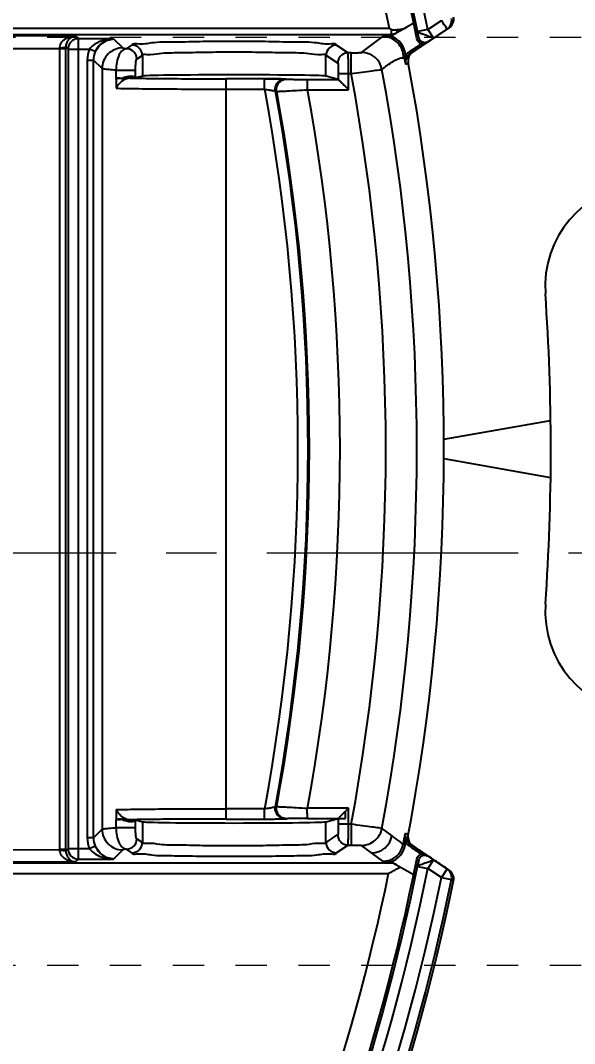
# Model space of a CAD drawing. Header units: millimetres. Extents: x 3267 to 5677, y -4731 to 2600.
# Drawn here: x 4692.88 to 4719.76, y -814.8 to -765.2 of the extents above; entities that cross this region are included whole.
import ezdxf

# ---------------------------------------------------------------- set-up
doc = ezdxf.new("R2010")
doc.units = ezdxf.units.MM
doc.header["$LTSCALE"] = 16.335
doc.header["$PDMODE"] = 3
doc.header["$PDSIZE"] = 0.3125
doc.linetypes.add('CENTER', pattern=[0.6, 0.375, -0.075, 0.075, -0.075])
doc.linetypes.add('HIDDEN', pattern=[0.2, 0.1, -0.1])
doc.layers.get('0').update_dxf_attribs({"linetype": 'CONTINUOUS'})
doc.layers.get('Defpoints').update_dxf_attribs({"linetype": 'CONTINUOUS'})
doc.layers.add('11', color=7, linetype='CONTINUOUS')
doc.layers.add('center', color=1, linetype='CENTER', lineweight=9)
doc.layers.add('cool', color=153, linetype='HIDDEN', lineweight=9)
doc.styles.get("Standard").update_dxf_attribs({"font": 'txt', "width": 0.8})
doc.dimstyles.get("Standard").update_dxf_attribs({"dimtxt": 0.15625, "dimasz": 0.1875, "dimexe": 0.125, "dimexo": 0.0625, "dimtad": 0, "dimtih": 1, "dimtoh": 1, "dimdsep": 46, "dimtxsty": 'Standard', "dimcen": 0.09, "dimadec": 0, "dimazin": 0, "dimtp": 0.01, "dimtm": 0.01, "dimtfac": 1, "dimtofl": 0, "dimtmove": 0, "dimatfit": 3, "dimfxl": 0, "dimtolj": 1, "dimarcsym": 0})

# ---------------------------------------------------------------- blocks, each defined once
blk = doc.blocks.new('*D142')
at = {"color": 4, "lineweight": -2}
blk.add_line((4755.002, -791.002), (4780.713, -791.002), dxfattribs=at)
at = {"layer": 'Defpoints', "color": 0}
for p in [(4611.243, -791.002), (4755.002, -791.002), (4780.713, -791.002)]:
    blk.add_point(p, dxfattribs=at)
at = {"color": 6, "insert": (4785.713, -791.002), "char_height": 5, "attachment_point": 5}
blk.add_mtext('\\A1;0.00', dxfattribs=at)
blk = doc.blocks.new('*D143')
at = {"color": 4, "lineweight": -2}
blk.add_line((4762.433, -762.001), (4780.713, -762.001), dxfattribs=at)
at = {"layer": 'Defpoints', "color": 0}
for p in [(4762.433, -762.001), (4780.713, -762.001), (4611.243, -791.002)]:
    blk.add_point(p, dxfattribs=at)
at = {"color": 6, "insert": (4788.046, -762.001), "char_height": 5, "attachment_point": 5}
blk.add_mtext('\\A1;29.00', dxfattribs=at)
blk = doc.blocks.new('*D168')
at = {"color": 4, "lineweight": -2}
blk.add_line((4719.639, -743.002), (4780.713, -743.002), dxfattribs=at)
at = {"layer": 'Defpoints', "color": 0}
for p in [(4719.639, -743.002), (4780.713, -743.002), (4611.243, -791.002)]:
    blk.add_point(p, dxfattribs=at)
at = {"color": 6, "insert": (4788.046, -743.002), "char_height": 5, "attachment_point": 5}
blk.add_mtext('\\A1;48.00', dxfattribs=at)
blk = doc.blocks.new('*D169')
at = {"color": 4, "lineweight": -2}
blk.add_line((4697.639, -709.002), (4780.713, -709.002), dxfattribs=at)
at = {"layer": 'Defpoints', "color": 0}
for p in [(4697.639, -709.002), (4780.713, -709.002), (4611.243, -791.002)]:
    blk.add_point(p, dxfattribs=at)
at = {"color": 6, "insert": (4788.046, -709.002), "char_height": 5, "attachment_point": 5}
blk.add_mtext('\\A1;82.00', dxfattribs=at)
blk = doc.blocks.new('*D170')
at = {"color": 4, "lineweight": -2}
blk.add_line((4721.21, -694.001), (4780.713, -694.001), dxfattribs=at)
at = {"layer": 'Defpoints', "color": 0}
for p in [(4721.21, -694.001), (4780.713, -694.001), (4611.243, -791.002)]:
    blk.add_point(p, dxfattribs=at)
at = {"color": 6, "insert": (4788.046, -694.001), "char_height": 5, "attachment_point": 5}
blk.add_mtext('\\A1;97.00', dxfattribs=at)
blk = doc.blocks.new('*D171')
at = {"color": 4, "lineweight": -2}
blk.add_line((4658.639, -680.002), (4780.713, -680.002), dxfattribs=at)
at = {"layer": 'Defpoints', "color": 0}
for p in [(4658.639, -680.002), (4780.713, -680.002), (4611.243, -791.002)]:
    blk.add_point(p, dxfattribs=at)
at = {"color": 6, "insert": (4788.046, -680.002), "char_height": 5, "attachment_point": 5}
blk.add_mtext('\\A1;111.00', dxfattribs=at)
blk = doc.blocks.new('*D172')
at = {"color": 4, "lineweight": -2}
blk.add_line((4615.643, -674.002), (4780.713, -674.002), dxfattribs=at)
at = {"layer": 'Defpoints', "color": 0}
for p in [(4615.643, -674.002), (4780.713, -674.002), (4611.243, -791.002)]:
    blk.add_point(p, dxfattribs=at)
at = {"color": 6, "insert": (4788.713, -674.002), "char_height": 5, "attachment_point": 5}
blk.add_mtext('\\A1;117.00', dxfattribs=at)
blk = doc.blocks.new('*D173')
at = {"color": 4, "lineweight": -2}
for p, q in [((4760.713, -673.002), (4770.713, -667.041)), ((4770.713, -667.041), (4780.713, -667.041)), ((4742.618, -673.002), (4760.713, -673.002))]:
    blk.add_line(p, q, dxfattribs=at)
at = {"layer": 'Defpoints', "color": 0}
for p in [(4780.713, -667.041), (4742.618, -673.002), (4611.243, -791.002)]:
    blk.add_point(p, dxfattribs=at)
at = {"color": 6, "insert": (4788.713, -667.041), "char_height": 5, "attachment_point": 5}
blk.add_mtext('\\A1;118.00', dxfattribs=at)
blk = doc.blocks.new('*D174')
at = {"color": 4, "lineweight": -2}
blk.add_line((4745.254, -815.002), (4780.713, -815.002), dxfattribs=at)
at = {"layer": 'Defpoints', "color": 0}
for p in [(4611.243, -791.002), (4745.254, -815.002), (4780.713, -815.002)]:
    blk.add_point(p, dxfattribs=at)
at = {"color": 6, "insert": (4788.046, -815.002), "char_height": 5, "attachment_point": 5}
blk.add_mtext('\\A1;24.00', dxfattribs=at)
blk = doc.blocks.new('*D175')
at = {"color": 4, "lineweight": -2}
for p, q in [((4760.713, -859.001), (4770.713, -847.002)), ((4770.713, -847.002), (4780.713, -847.002)), ((4702.639, -859.001), (4760.713, -859.001))]:
    blk.add_line(p, q, dxfattribs=at)
at = {"layer": 'Defpoints', "color": 0}
for p in [(4611.243, -791.002), (4780.713, -847.002), (4702.639, -859.001)]:
    blk.add_point(p, dxfattribs=at)
at = {"color": 6, "insert": (4788.046, -847.002), "char_height": 5, "attachment_point": 5}
blk.add_mtext('\\A1;68.00', dxfattribs=at)
blk = doc.blocks.new('*D176')
at = {"color": 4, "lineweight": -2}
blk.add_line((4737.751, -873.002), (4780.713, -873.002), dxfattribs=at)
at = {"layer": 'Defpoints', "color": 0}
for p in [(4611.243, -791.002), (4737.751, -873.002), (4780.713, -873.002)]:
    blk.add_point(p, dxfattribs=at)
at = {"color": 6, "insert": (4788.046, -873.002), "char_height": 5, "attachment_point": 5}
blk.add_mtext('\\A1;82.00', dxfattribs=at)
blk = doc.blocks.new('*D177')
at = {"color": 4, "lineweight": -2}
blk.add_line((4647.643, -899.002), (4780.713, -899.002), dxfattribs=at)
at = {"layer": 'Defpoints', "color": 0}
for p in [(4611.243, -791.002), (4647.643, -899.002), (4780.713, -899.002)]:
    blk.add_point(p, dxfattribs=at)
at = {"color": 6, "insert": (4789.046, -899.002), "char_height": 5, "attachment_point": 5}
blk.add_mtext('\\A1;108.00', dxfattribs=at)
blk = doc.blocks.new('*D178')
at = {"color": 4, "lineweight": -2}
blk.add_line((4748.543, -909.002), (4780.713, -909.002), dxfattribs=at)
at = {"layer": 'Defpoints', "color": 0}
for p in [(4611.243, -791.002), (4748.543, -909.002), (4780.713, -909.002)]:
    blk.add_point(p, dxfattribs=at)
at = {"color": 6, "insert": (4788.713, -909.002), "char_height": 5, "attachment_point": 5}
blk.add_mtext('\\A1;118.00', dxfattribs=at)
blk = doc.blocks.new('*D179')
at = {"color": 4, "lineweight": -2}
for p, q in [((4693.239, -634.173), (4693.239, -624.173)), ((4694.239, -644.173), (4693.239, -634.173)), ((4694.239, -704.601), (4694.239, -644.173))]:
    blk.add_line(p, q, dxfattribs=at)
at = {"layer": 'Defpoints', "color": 0}
for p in [(4693.239, -624.173), (4694.239, -704.601), (4611.243, -791.002)]:
    blk.add_point(p, dxfattribs=at)
at = {"color": 6, "insert": (4693.239, -616.84), "char_height": 5, "attachment_point": 5, "rotation": 90}
blk.add_mtext('\\A1;83.00', dxfattribs=at)
blk = doc.blocks.new('*D180')
at = {"color": 4, "lineweight": -2}
for p, q in [((4715.239, -634.173), (4715.239, -624.173)), ((4719.239, -644.173), (4715.239, -634.173)), ((4719.239, -738.601), (4719.239, -644.173))]:
    blk.add_line(p, q, dxfattribs=at)
at = {"layer": 'Defpoints', "color": 0}
for p in [(4715.239, -624.173), (4719.239, -738.601), (4611.243, -791.002)]:
    blk.add_point(p, dxfattribs=at)
at = {"color": 6, "insert": (4715.239, -615.84), "char_height": 5, "attachment_point": 5, "rotation": 90}
blk.add_mtext('\\A1;108.00', dxfattribs=at)
blk = doc.blocks.new('*D181')
at = {"color": 4, "lineweight": -2}
blk.add_line((4739.743, -664.202), (4739.743, -624.173), dxfattribs=at)
at = {"layer": 'Defpoints', "color": 0}
for p in [(4739.743, -624.173), (4739.743, -664.202), (4611.243, -791.002)]:
    blk.add_point(p, dxfattribs=at)
at = {"color": 6, "insert": (4739.743, -615.173), "char_height": 5, "attachment_point": 5, "rotation": 90}
blk.add_mtext('\\A1;128.50', dxfattribs=at)
blk = doc.blocks.new('*D183')
at = {"color": 4, "lineweight": -2}
for p, q in [((4698.239, -863.401), (4698.239, -935.466)), ((4698.239, -935.466), (4706.239, -945.466)), ((4706.239, -945.466), (4706.239, -955.466))]:
    blk.add_line(p, q, dxfattribs=at)
at = {"layer": 'Defpoints', "color": 0}
for p in [(4611.243, -791.002), (4698.239, -863.401), (4706.239, -955.466)]:
    blk.add_point(p, dxfattribs=at)
at = {"color": 6, "insert": (4706.239, -962.799), "char_height": 5, "attachment_point": 5, "rotation": 90}
blk.add_mtext('\\A1;87.00', dxfattribs=at)
blk = doc.blocks.new('*D184')
at = {"color": 4, "lineweight": -2}
blk.add_line((4739.743, -917.802), (4739.743, -955.466), dxfattribs=at)
at = {"layer": 'Defpoints', "color": 0}
for p in [(4611.243, -791.002), (4739.743, -917.802), (4739.743, -955.466)]:
    blk.add_point(p, dxfattribs=at)
at = {"color": 6, "insert": (4739.743, -964.466), "char_height": 5, "attachment_point": 5, "rotation": 90}
blk.add_mtext('\\A1;128.50', dxfattribs=at)
blk = doc.blocks.new('*D186')
at = {"color": 4, "lineweight": -2}
for p, q in [((4760.382, -785.971), (4770.382, -781.558)), ((4770.382, -781.558), (4780.382, -781.558)), ((4729.143, -785.971), (4760.382, -785.971))]:
    blk.add_line(p, q, dxfattribs=at)
at = {"layer": 'Defpoints', "color": 0}
for p in [(4780.382, -781.558), (4729.143, -785.971), (4611.243, -791.001)]:
    blk.add_point(p, dxfattribs=at)
at = {"color": 6, "insert": (4786.048, -781.558), "char_height": 5, "attachment_point": 5}
blk.add_mtext('\\A1;5.03', dxfattribs=at)
blk = doc.blocks.new('*D187')
at = {"color": 4, "lineweight": -2}
blk.add_line((4724.743, -781.571), (4724.743, -624.743), dxfattribs=at)
at = {"layer": 'Defpoints', "color": 0}
for p in [(4724.743, -624.743), (4724.743, -781.571), (4611.243, -791.001)]:
    blk.add_point(p, dxfattribs=at)
at = {"color": 6, "insert": (4724.743, -616.409), "char_height": 5, "attachment_point": 5, "rotation": 90}
blk.add_mtext('\\A1;113.50', dxfattribs=at)

msp = doc.modelspace()

# ---------------------------------------------------------------- linework, layer by layer
at = {"color": 6, "linetype": 'Continuous'}
for p, q in [((4712.051, -765.283), (4710.952, -765.91)), ((4712.647, -765.635), (4713.301, -765.199)), ((4710.784, -765.589), (4690.685, -765.589)), ((4710.784, -765.589), (4710.869, -765.626)), ((4710.869, -765.627), (4710.869, -765.881)), ((4710.869, -765.881), (4711.117, -765.816)), ((4712.647, -765.635), (4712.155, -765.734)), ((4712.647, -765.635), (4712.926, -766.053)), ((4713.68, -765.55), (4712.666, -766.227)), ((4695.558, -765.949), (4690.531, -765.949)), ((4690.616, -765.881), (4710.869, -765.881)), ((4695.558, -765.949), (4695.695, -766.085)), ((4697.404, -766.085), (4695.695, -766.085)), ((4695.695, -805.856), (4695.695, -766.085)), ((4697.404, -766.085), (4697.846, -766.527)), ((4709.434, -766.75), (4710.466, -765.98)), ((4710.7, -765.977), (4710.869, -765.881)), ((4711.776, -766.826), (4712.659, -766.231)), ((4712.104, -766.054), (4712.202, -766.035)), ((4712.656, -766.234), (4712.376, -766.42)), ((4712.926, -766.053), (4712.656, -766.234)), ((4690.531, -766.551), (4695.086, -766.551)), ((4694.785, -766.551), (4694.785, -805.39)), ((4695.193, -766.588), (4695.086, -766.481)), ((4695.086, -805.39), (4695.086, -766.551)), ((4695.193, -766.588), (4696.237, -766.588)), ((4695.193, -766.588), (4695.193, -805.354)), ((4698.027, -766.568), (4698.294, -766.39)), ((4708.213, -766.39), (4708.778, -766.767)), ((4708.926, -766.767), (4708.778, -766.767)), ((4708.926, -767.771), (4708.926, -766.767)), ((4711.718, -766.74), (4711.776, -766.826)), ((4711.898, -766.738), (4711.768, -766.831)), ((4711.776, -766.825), (4711.91, -766.73)), ((4712.321, -766.337), (4712.376, -766.42)), ((4696.125, -767.117), (4696.427, -767.117)), ((4696.125, -767.117), (4696.125, -804.825)), ((4696.427, -804.825), (4696.427, -767.117)), ((4696.841, -767.532), (4696.427, -767.117)), ((4698.797, -766.893), (4698.529, -767.071)), ((4698.803, -766.895), (4698.803, -767.898)), ((4707.703, -767.898), (4707.703, -766.894)), ((4708.276, -767.27), (4707.71, -766.893)), ((4711.423, -767.007), (4711.435, -767.007)), ((4711.497, -767.01), (4711.517, -767.109)), ((4711.695, -767.241), (4711.564, -767.333)), ((4711.567, -766.892), (4711.649, -766.95)), ((4696.841, -767.532), (4696.841, -804.41)), ((4697.518, -767.607), (4698.467, -767.607)), ((4697.518, -767.607), (4697.518, -767.986)), ((4698.467, -767.986), (4698.467, -767.607)), ((4708.301, -767.771), (4708.926, -767.771)), ((4708.301, -767.771), (4708.301, -768.056)), ((4708.804, -768.555), (4708.804, -767.771)), ((4697.521, -768.042), (4697.522, -768.486)), ((4698.797, -767.898), (4698.467, -767.986)), ((4702.868, -803.915), (4702.868, -768.027)), ((4705.735, -768.039), (4705.799, -768.044)), ((4706.81, -768.056), (4708.3, -768.056)), ((4706.81, -768.555), (4706.81, -768.056)), ((4708.301, -768.056), (4707.71, -767.898)), ((4702.868, -768.527), (4704.719, -768.527)), ((4705.248, -768.611), (4705.312, -768.616)), ((4706.81, -768.555), (4708.804, -768.555)), ((4697.521, -803.457), (4697.521, -803.905)), ((4704.728, -803.415), (4702.868, -803.415)), ((4704.728, -803.915), (4704.728, -803.415)), ((4705.251, -803.315), (4705.314, -803.31)), ((4708.804, -803.387), (4706.798, -803.387)), ((4708.804, -803.387), (4708.658, -803.533)), ((4708.804, -804.17), (4708.804, -803.387)), ((4697.518, -803.957), (4697.518, -804.335)), ((4698.466, -803.957), (4698.797, -804.045)), ((4698.467, -804.335), (4698.467, -803.957)), ((4702.868, -803.915), (4705.148, -803.914)), ((4705.735, -803.904), (4705.798, -803.899)), ((4706.802, -803.887), (4708.299, -803.887)), ((4707.71, -804.045), (4708.301, -803.887)), ((4708.301, -803.887), (4708.301, -804.17)), ((4708.658, -803.881), (4708.658, -803.533)), ((4696.427, -804.825), (4696.841, -804.41)), ((4698.467, -804.335), (4697.518, -804.335)), ((4698.803, -804.045), (4698.803, -805.048)), ((4707.703, -805.047), (4707.703, -804.045)), ((4708.926, -804.17), (4708.301, -804.17)), ((4708.926, -804.17), (4708.926, -805.175)), ((4710.421, -804.37), (4710.903, -804.733)), ((4696.427, -804.825), (4696.125, -804.825)), ((4698.529, -804.871), (4698.797, -805.049)), ((4707.71, -805.049), (4708.276, -804.672)), ((4711.572, -805.057), (4711.653, -804.997)), ((4690.531, -805.39), (4694.784, -805.41)), ((4695.086, -805.39), (4694.785, -805.39)), ((4695.086, -805.46), (4695.193, -805.354)), ((4696.237, -805.354), (4695.193, -805.354)), ((4696.513, -805.232), (4696.237, -805.354)), ((4697.846, -805.414), (4697.404, -805.856)), ((4698.294, -805.551), (4698.027, -805.373)), ((4708.778, -805.175), (4708.213, -805.551)), ((4708.778, -805.175), (4708.926, -805.175)), ((4710.466, -805.962), (4709.434, -805.191)), ((4711.551, -805.166), (4711.452, -805.147)), ((4711.551, -805.166), (4711.572, -805.057)), ((4711.719, -805.199), (4711.776, -805.116)), ((4711.768, -805.111), (4711.898, -805.203)), ((4711.91, -805.212), (4711.776, -805.116)), ((4690.531, -805.993), (4695.558, -805.993)), ((4695.695, -805.856), (4695.558, -805.993)), ((4695.695, -805.856), (4697.404, -805.856)), ((4710.857, -806.054), (4710.7, -805.964)), ((4712.101, -805.887), (4712.202, -805.907)), ((4712.319, -805.607), (4712.377, -805.521)), ((4712.374, -805.52), (4712.656, -805.708)), ((4712.926, -805.888), (4712.647, -806.306)), ((4712.656, -805.708), (4712.926, -805.888)), ((4712.926, -805.888), (4713.581, -806.325)), ((4710.857, -806.054), (4690.611, -806.054)), ((4710.952, -806.032), (4712.051, -806.658)), ((4712.155, -806.208), (4712.647, -806.306)), ((4713.302, -806.743), (4712.647, -806.306)), ((4713.581, -806.325), (4713.302, -806.743)), ((4690.611, -806.554), (4710.743, -806.554)), ((4713.302, -806.743), (4713.794, -806.843)), ((4713.794, -806.844), (4713.894, -806.91))]:
    msp.add_line(p, q, dxfattribs=at)
at = {"color": 3}
for p, q in [((4713.425, -785.502), (4718.603, -784.589)), ((4713.425, -786.439), (4718.604, -787.353))]:
    msp.add_line(p, q, dxfattribs=at)
at = {"color": 6, "linetype": 'Continuous'}
for points in [[(4696.526, -766.682), (4696.755, -766.365), (4697.055, -766.166), (4697.413, -766.086)], [(4712.655, -766.233), (4712.47, -766.276), (4712.296, -766.199), (4712.203, -766.035)], [(4712.526, -766.277), (4712.563, -766.271), (4712.599, -766.261), (4712.633, -766.246), (4712.666, -766.227)], [(4711.555, -767.262), (4711.563, -767.149), (4711.596, -767.044), (4711.647, -766.953)], [(4697.985, -767.952), (4697.938, -767.966), (4697.896, -767.979), (4697.858, -767.988)], [(4698.43, -767.959), (4698.385, -767.934), (4698.328, -767.915), (4698.262, -767.906), (4698.192, -767.908), (4698.121, -767.917), (4698.052, -767.932), (4697.985, -767.952)], [(4698.467, -767.986), (4698.465, -767.987), (4698.459, -767.987)], [(4705.76, -768.04), (4705.518, -768.032), (4705.146, -768.029), (4702.868, -768.027)], [(4697.943, -803.942), (4697.876, -803.954), (4697.857, -803.955), (4697.889, -803.962), (4698.024, -804.003)], [(4698.024, -804.003), (4698.087, -804.019), (4698.139, -804.029), (4698.188, -804.035), (4698.234, -804.037), (4698.277, -804.036), (4698.316, -804.03), (4698.351, -804.022), (4698.381, -804.011), (4698.407, -803.999), (4698.427, -803.986), (4698.443, -803.975), (4698.454, -803.965), (4698.462, -803.959)], [(4698.467, -803.957), (4698.466, -803.957), (4698.464, -803.958), (4698.462, -803.959)], [(4705.148, -803.914), (4705.514, -803.91), (4705.754, -803.904)], [(4711.653, -804.997), (4711.612, -804.932), (4711.58, -804.859)], [(4697.413, -805.856), (4697.055, -805.776), (4696.755, -805.576), (4696.526, -805.259)], [(4713.68, -806.392), (4712.063, -805.31), (4711.776, -805.116)], [(4712.396, -805.682), (4712.53, -805.666), (4712.656, -805.709)], [(4712.666, -805.715), (4712.633, -805.696), (4712.599, -805.681), (4712.563, -805.671), (4712.526, -805.665)]]:
    msp.add_lwpolyline(points, dxfattribs=at)
for centre, radius, start, end in [((4611.269, -785.971), 102.28, 28.91984, 173.84027), ((4611.269, -785.971), 102.395, 28.92651, 170.47427), ((4611.269, -785.971), 101.778, 28.91317, 173.80147), ((4611.269, -785.971), 100.622, 28.40074, 331.59927), ((4611.269, -785.971), 100.12, 28.40075, 331.59926), ((4611.269, -785.971), 100.057, 28.37938, 331.62062), ((4611.269, -785.971), 98.859, 28.37934, 331.62065), ((4611.269, -785.971), 102.884, 11.1715, 28.07079), ((4611.269, -785.971), 103.398, 11.34245, 28.07043), ((4611.269, -785.971), 102.78, 11.16158, 27.22615), ((4611.269, -785.971), 101.582, 11.57456, 26.98672), ((4574.473, -858.312), 167.163, 33.67781, 33.85004), ((4713.302, -765.199), 0.502, 303.6965, 11.582), ((4713.401, -765.132), 0.503, 303.6433, 11.5206), ((4710.871, -765.381), 0.5, 269.8602, 299.5417), ((4695.696, -766.588), 0.503, 90.0825, 179.9175), ((4711.654, -872.337), 106.365, 90.51353, 90.63988), ((4710.467, -766.983), 1.004, 358.5427, 90.0601), ((4710.695, -765.451), 0.526, 270.5335, 288.0816), ((4710.702, -765.471), 0.505, 288.0837, 299.6858), ((4710.466, -766.983), 1.104, 4.7537, 69.1908), ((4671.571, -766.549), 23.516, 359.9947, 0.1654), ((4697.433, -767.117), 1.308, 156.1143, 179.9945), ((4698.025, -767.072), 0.504, 0.1018, 89.8488), ((4698.294, -766.893), 0.502, 0.0055, 90.0412), ((4708.213, -766.893), 0.502, 89.9747, 180.0084), ((4709.432, -767.756), 1.006, 10.583, 89.8887), ((4712.188, -767.149), 0.502, 123.6524, 190.5371), ((4760.11, -837.846), 86.011, 123.75442, 124.23756), ((4712.06, -767.244), 0.505, 124.3727, 180.3866), ((4611.269, -785.971), 102.158, 349.24974, 10.56469), ((4611.269, -785.971), 99.339, 349.44349, 10.55651), ((4611.269, -785.971), 100.845, 349.48745, 10.51254), ((4611.269, -785.971), 95.076, 349.42738, 10.57197), ((4611.269, -785.971), 95.569, 349.54409, 10.45513), ((4611.269, -785.971), 95.63, 349.55381, 10.4454), ((4611.269, -785.971), 97.117, 349.66894, 10.33032), ((4611.269, -785.971), 102.28, 186.15973, 331.08016), ((4611.269, -785.971), 101.778, 186.19838, 331.08683), ((4611.269, -785.971), 102.395, 189.52573, 331.07349), ((4697.432, -804.825), 1.306, 179.9972, 203.8973), ((4698.025, -804.87), 0.504, 270.1511, 359.8982), ((4709.916, -804.547), 1.004, 269.9664, 349.3235), ((4611.269, -785.971), 102.003, 349.16402, 349.47562), ((4737.446, -749.671), 60.727, 244.76364, 244.91584), ((4712.063, -804.697), 0.508, 216.26, 235.6417), ((4712.19, -804.792), 0.504, 180.0486, 236.3849), ((4671.564, -805.392), 23.523, 359.8347, 0.0053), ((4695.696, -805.353), 0.503, 180.0825, 269.9175), ((4698.294, -805.049), 0.502, 269.9747, 0.0084), ((4708.213, -805.049), 0.502, 180.0055, 270.0412), ((4710.466, -804.958), 1.004, 269.9548, 349.1644), ((4710.467, -804.958), 1.104, 290.8014, 349.1636), ((4760.11, -734.095), 86.012, 235.76244, 236.24558), ((4760.634, -733.3), 86.86, 235.77178, 236.24963), ((4611.269, -785.971), 102.884, 331.92918, 348.82865), ((4611.269, -785.971), 102.78, 333.01328, 348.83822), ((4711.405, -724.269), 81.699, 269.34125, 269.50574), ((4710.695, -806.492), 0.527, 71.9346, 89.4502), ((4710.702, -806.47), 0.505, 60.3151, 71.9143), ((4611.269, -785.971), 103.398, 331.92957, 348.65755), ((4710.838, -806.628), 0.574, 60.4924, 88.1032), ((4713.302, -806.743), 0.502, 348.4261, 56.2953), ((4713.401, -806.81), 0.503, 348.4843, 56.3426), ((4611.269, -785.971), 101.582, 333.01328, 348.30961), ((4611.269, -785.971), 104.126, 332.14316, 348.49268), ((4611.269, -785.971), 104.628, 332.14316, 348.49268), ((4611.269, -785.971), 104.74, 332.10638, 348.46766)]:
    msp.add_arc(centre, radius, start, end, dxfattribs=at)
for centre, start_param, end_param in [((4703.253, -767.898), 6.284159, 9.423805), ((4703.253, -804.045), 3.142566, 6.282212)]:
    msp.add_ellipse(centre, major_axis=(4.45, 0), ratio=0.013964, start_param=start_param, end_param=end_param, dxfattribs=at)
for points, knots in [([(4710.87, -765.627), (4710.894, -765.637), (4710.946, -765.653), (4711.026, -765.66), (4711.079, -765.652), (4711.105, -765.646)], [0, 0, 0, 0, 0.336716, 0.671601, 1, 1, 1, 1]), ([(4711.105, -765.646), (4711.168, -765.643), (4711.286, -765.635), (4711.449, -765.607), (4711.547, -765.571), (4711.588, -765.547)], [0, 0, 0, 0, 0.379797, 0.714199, 1, 1, 1, 1]), ([(4711.105, -765.646), (4711.117, -765.667), (4711.137, -765.704), (4711.154, -765.754), (4711.15, -765.797), (4711.128, -765.809), (4711.117, -765.816)], [0, 0, 0, 0, 0.381866, 0.646285, 0.807528, 1, 1, 1, 1]), ([(4711.911, -766.729), (4711.985, -766.68), (4712.142, -766.575), (4712.393, -766.407), (4712.674, -766.22), (4712.983, -766.014), (4713.322, -765.789), (4713.557, -765.632), (4713.68, -765.55)], [0, 0, 0, 0, 0.125323, 0.267415, 0.425934, 0.600873, 0.792234, 1, 1, 1, 1]), ([(4712.203, -766.037), (4712.205, -766.027), (4712.199, -765.991), (4712.19, -765.927), (4712.174, -765.836), (4712.162, -765.77), (4712.155, -765.734)], [0, 0, 0, 0, 0.106665, 0.339897, 0.642809, 1, 1, 1, 1]), ([(4712.155, -765.734), (4712.164, -765.756), (4712.216, -765.785), (4712.308, -765.82), (4712.421, -765.857), (4712.505, -765.883), (4712.541, -765.9)], [0, 0, 0, 0, 0.166346, 0.380789, 0.715808, 1, 1, 1, 1]), ([(4694.784, -766.536), (4694.785, -766.496), (4694.799, -766.413), (4694.848, -766.293), (4694.932, -766.182), (4695.049, -766.088), (4695.194, -766.015), (4695.367, -765.964), (4695.492, -765.95), (4695.558, -765.949)], [0, 0, 0, 0, 0.113054, 0.232714, 0.360954, 0.498941, 0.649286, 0.814821, 1, 1, 1, 1]), ([(4695.558, -765.949), (4695.503, -765.952), (4695.408, -765.976), (4695.285, -766.051), (4695.181, -766.157), (4695.104, -766.306), (4695.086, -766.424), (4695.086, -766.481)], [0, 0, 0, 0, 0.213365, 0.367043, 0.54809, 0.781061, 1, 1, 1, 1]), ([(4697.404, -766.085), (4697.265, -766.088), (4697.036, -766.115), (4696.711, -766.219), (4696.446, -766.362), (4696.295, -766.511), (4696.237, -766.588)], [0, 0, 0, 0, 0.317952, 0.521991, 0.780348, 1, 1, 1, 1]), ([(4697.404, -766.085), (4697.348, -766.088), (4697.213, -766.105), (4696.999, -766.18), (4696.778, -766.327), (4696.613, -766.514), (4696.538, -766.653), (4696.513, -766.71)], [0, 0, 0, 0, 0.14724, 0.354685, 0.588683, 0.835996, 1, 1, 1, 1]), ([(4703.253, -766.218), (4702.75, -766.218), (4701.775, -766.218), (4700.471, -766.261), (4699.318, -766.241), (4698.791, -766.383), (4698.305, -766.31), (4698.3, -766.391)], [0, 0, 0, 0, 0.304146, 0.584575, 0.80857, 0.951056, 1, 1, 1, 1]), ([(4708.206, -766.391), (4708.202, -766.31), (4707.716, -766.383), (4707.189, -766.241), (4706.036, -766.261), (4704.731, -766.218), (4703.756, -766.218), (4703.253, -766.218)], [0, 0, 0, 0, 0.048937, 0.191428, 0.41545, 0.695895, 1, 1, 1, 1]), ([(4712.316, -766.337), (4712.28, -766.319), (4712.212, -766.273), (4712.141, -766.18), (4712.114, -766.108), (4712.108, -766.074)], [0, 0, 0, 0, 0.344443, 0.702103, 1, 1, 1, 1]), ([(4712.655, -766.233), (4712.601, -766.266), (4712.469, -766.297), (4712.283, -766.216), (4712.215, -766.098), (4712.203, -766.035)], [0, 0, 0, 0, 0.33458, 0.66241, 1, 1, 1, 1]), ([(4712.656, -766.233), (4712.631, -766.249), (4712.582, -766.272), (4712.508, -766.295), (4712.441, -766.311), (4712.379, -766.325), (4712.34, -766.333), (4712.321, -766.337)], [0, 0, 0, 0, 0.245253, 0.460683, 0.65505, 0.835087, 1, 1, 1, 1]), ([(4712.541, -765.9), (4712.585, -765.921), (4712.67, -765.949), (4712.786, -766.002), (4712.866, -766.017), (4712.914, -766.062), (4712.926, -766.053)], [0, 0, 0, 0, 0.348784, 0.65982, 0.889812, 1, 1, 1, 1]), ([(4694.784, -766.536), (4694.829, -766.526), (4694.919, -766.517), (4695.006, -766.493), (4695.081, -766.498), (4695.087, -766.481)], [0, 0, 0, 0, 0.456738, 0.829841, 1, 1, 1, 1]), ([(4696.513, -766.71), (4696.5, -766.703), (4696.454, -766.684), (4696.363, -766.643), (4696.284, -766.608), (4696.237, -766.588)], [0, 0, 0, 0, 0.143394, 0.492555, 1, 1, 1, 1]), ([(4697.846, -766.527), (4697.719, -766.528), (4697.458, -766.585), (4697.114, -766.8), (4696.898, -767.144), (4696.842, -767.405), (4696.841, -767.532)], [0, 0, 0, 0, 0.242428, 0.5, 0.757572, 1, 1, 1, 1]), ([(4698.027, -766.568), (4697.957, -766.576), (4697.809, -766.645), (4697.644, -766.885), (4697.542, -767.217), (4697.519, -767.477), (4697.518, -767.607)], [0, 0, 0, 0, 0.1683, 0.371391, 0.686697, 1, 1, 1, 1]), ([(4697.846, -766.527), (4697.851, -766.533), (4697.87, -766.54), (4697.907, -766.55), (4697.961, -766.56), (4698.003, -766.565), (4698.027, -766.568)], [0, 0, 0, 0, 0.11687, 0.321218, 0.615654, 1, 1, 1, 1]), ([(4698.803, -766.895), (4698.805, -766.823), (4699.234, -766.876), (4699.693, -766.755), (4700.713, -766.765), (4701.887, -766.725), (4703.236, -766.724), (4704.588, -766.725), (4705.769, -766.764), (4706.802, -766.753), (4707.267, -766.876), (4707.702, -766.821), (4707.703, -766.894)], [0, 0, 0, 0, 0.024139, 0.093409, 0.202324, 0.342347, 0.498061, 0.653811, 0.794745, 0.905319, 0.975684, 1, 1, 1, 1]), ([(4708.778, -766.767), (4708.715, -766.767), (4708.585, -766.796), (4708.413, -766.904), (4708.305, -767.076), (4708.276, -767.206), (4708.276, -767.27)], [0, 0, 0, 0, 0.242328, 0.499875, 0.757502, 1, 1, 1, 1]), ([(4708.804, -767.771), (4708.802, -767.648), (4708.796, -767.416), (4708.798, -767.107), (4708.777, -766.901), (4708.791, -766.793), (4708.778, -766.767)], [0, 0, 0, 0, 0.369484, 0.69373, 0.915216, 1, 1, 1, 1]), ([(4708.926, -766.767), (4708.973, -766.767), (4709.059, -766.767), (4709.178, -766.764), (4709.277, -766.764), (4709.358, -766.754), (4709.414, -766.765), (4709.434, -766.75)], [0, 0, 0, 0, 0.275606, 0.507523, 0.704838, 0.857104, 1, 1, 1, 1]), ([(4711.718, -766.741), (4711.699, -766.755), (4711.662, -766.785), (4711.61, -766.835), (4711.581, -766.872), (4711.567, -766.892)], [0, 0, 0, 0, 0.333545, 0.666723, 1, 1, 1, 1]), ([(4712.376, -766.42), (4712.327, -766.454), (4712.234, -766.516), (4712.102, -766.605), (4711.984, -766.684), (4711.877, -766.756), (4711.809, -766.803), (4711.776, -766.825)], [0, 0, 0, 0, 0.246829, 0.464263, 0.65843, 0.834922, 1, 1, 1, 1]), ([(4698.467, -767.607), (4698.467, -767.558), (4698.468, -767.466), (4698.474, -767.343), (4698.482, -767.245), (4698.491, -767.172), (4698.503, -767.117), (4698.515, -767.081), (4698.529, -767.071)], [0, 0, 0, 0, 0.270613, 0.50333, 0.681389, 0.812341, 0.904874, 1, 1, 1, 1]), ([(4708.276, -767.27), (4708.292, -767.288), (4708.284, -767.385), (4708.304, -767.543), (4708.301, -767.69), (4708.301, -767.771)], [0, 0, 0, 0, 0.146517, 0.512647, 1, 1, 1, 1]), ([(4710.627, -767.411), (4710.715, -767.344), (4710.89, -767.225), (4711.149, -767.07), (4711.335, -767.018), (4711.423, -767.007)], [0, 0, 0, 0, 0.3664, 0.704341, 1, 1, 1, 1]), ([(4711.517, -767.109), (4711.52, -767.09), (4711.533, -767.017), (4711.55, -766.944), (4711.567, -766.892)], [0, 0, 0, 0, 0.262733, 1, 1, 1, 1]), ([(4711.517, -767.109), (4711.52, -767.129), (4711.528, -767.165), (4711.537, -767.213), (4711.544, -767.241), (4711.548, -767.253)], [0, 0, 0, 0, 0.406116, 0.752619, 1, 1, 1, 1]), ([(4711.555, -767.247), (4711.555, -767.264), (4711.556, -767.293), (4711.561, -767.321), (4711.564, -767.333)], [0, 0, 0, 0, 0.575752, 1, 1, 1, 1]), ([(4697.518, -767.607), (4697.401, -767.6), (4697.204, -767.591), (4696.986, -767.558), (4696.868, -767.553), (4696.841, -767.532)], [0, 0, 0, 0, 0.517779, 0.852954, 1, 1, 1, 1]), ([(4708.926, -767.771), (4709.105, -767.75), (4709.443, -767.706), (4709.895, -767.649), (4710.213, -767.599), (4710.375, -767.585), (4710.421, -767.572)], [0, 0, 0, 0, 0.357412, 0.679135, 0.905708, 1, 1, 1, 1]), ([(4710.627, -767.411), (4710.604, -767.429), (4710.559, -767.466), (4710.488, -767.517), (4710.443, -767.553), (4710.421, -767.572)], [0, 0, 0, 0, 0.33507, 0.664882, 1, 1, 1, 1]), ([(4697.992, -767.966), (4697.974, -767.971), (4697.935, -767.983), (4697.877, -768), (4697.815, -768.015), (4697.753, -768.014), (4697.697, -768.005), (4697.648, -767.994), (4697.605, -767.99), (4697.563, -767.986), (4697.535, -767.985), (4697.518, -767.986)], [0, 0, 0, 0, 0.11728, 0.247939, 0.380175, 0.510487, 0.632004, 0.735986, 0.823309, 0.896982, 1, 1, 1, 1]), ([(4698.214, -767.992), (4698.178, -767.992), (4698.099, -768.004), (4697.978, -768.047), (4697.85, -768.118), (4697.724, -768.216), (4697.609, -768.338), (4697.546, -768.434), (4697.522, -768.486)], [0, 0, 0, 0, 0.122827, 0.268241, 0.434089, 0.615298, 0.805931, 1, 1, 1, 1]), ([(4697.523, -768.041), (4697.529, -768.034), (4697.544, -768.022), (4697.571, -768.005), (4697.608, -768.005), (4697.643, -767.984), (4697.685, -767.992), (4697.728, -767.992), (4697.771, -768.005), (4697.816, -768.011), (4697.86, -768.003), (4697.902, -767.991), (4697.946, -767.979), (4697.976, -767.97), (4697.992, -767.966)], [0, 0, 0, 0, 0.054002, 0.119559, 0.192461, 0.271618, 0.35672, 0.443928, 0.536669, 0.630287, 0.719798, 0.807982, 0.900467, 1, 1, 1, 1]), ([(4697.992, -767.966), (4698.009, -767.961), (4698.045, -767.951), (4698.102, -767.936), (4698.165, -767.924), (4698.228, -767.917), (4698.289, -767.915), (4698.345, -767.921), (4698.393, -767.936), (4698.42, -767.952), (4698.431, -767.96)], [0, 0, 0, 0, 0.117437, 0.249159, 0.39208, 0.536195, 0.67227, 0.79631, 0.907013, 1, 1, 1, 1]), ([(4698.429, -767.96), (4698.422, -767.955), (4698.393, -767.965), (4698.372, -767.999), (4698.328, -768.018), (4698.285, -768.019), (4698.245, -768.001), (4698.206, -767.973), (4698.169, -767.939), (4698.121, -767.929), (4698.08, -767.943), (4698.037, -767.955), (4698.007, -767.962), (4697.992, -767.966)], [0, 0, 0, 0, 0.051095, 0.157519, 0.251374, 0.332876, 0.418176, 0.517976, 0.632902, 0.722789, 0.808963, 0.89882, 1, 1, 1, 1]), ([(4698.214, -767.992), (4698.254, -767.992), (4698.322, -767.991), (4698.404, -767.989), (4698.446, -767.989), (4698.459, -767.987)], [0, 0, 0, 0, 0.486146, 0.836958, 1, 1, 1, 1]), ([(4698.214, -767.992), (4698.509, -767.998), (4699.177, -768.009), (4700.273, -768.019), (4701.53, -768.026), (4702.413, -768.027), (4702.868, -768.027)], [0, 0, 0, 0, 0.189986, 0.430415, 0.706922, 1, 1, 1, 1]), ([(4704.712, -768.027), (4704.869, -768.027), (4705.146, -768.028), (4705.487, -768.033), (4705.672, -768.034), (4705.735, -768.039)], [0, 0, 0, 0, 0.460595, 0.813781, 1, 1, 1, 1]), ([(4704.719, -768.527), (4704.72, -768.445), (4704.72, -768.3), (4704.72, -768.133), (4704.719, -768.049), (4704.719, -768.027)], [0, 0, 0, 0, 0.496707, 0.868239, 1, 1, 1, 1]), ([(4705.251, -768.628), (4705.246, -768.6), (4705.239, -768.53), (4705.253, -768.42), (4705.288, -768.326), (4705.325, -768.261), (4705.357, -768.219), (4705.393, -768.179), (4705.449, -768.13), (4705.533, -768.078), (4705.637, -768.045), (4705.707, -768.039), (4705.735, -768.039)], [0, 0, 0, 0, 0.099433, 0.243582, 0.378815, 0.442277, 0.502613, 0.562853, 0.626007, 0.759959, 0.902089, 1, 1, 1, 1]), ([(4705.314, -768.633), (4705.309, -768.605), (4705.303, -768.534), (4705.316, -768.425), (4705.351, -768.331), (4705.389, -768.266), (4705.421, -768.223), (4705.456, -768.184), (4705.512, -768.135), (4705.597, -768.083), (4705.701, -768.05), (4705.77, -768.044), (4705.798, -768.044)], [0, 0, 0, 0, 0.09942, 0.243573, 0.378811, 0.442275, 0.502615, 0.562858, 0.626015, 0.759972, 0.902106, 1, 1, 1, 1]), ([(4705.799, -768.044), (4705.829, -768.046), (4705.914, -768.048), (4706.072, -768.052), (4706.284, -768.054), (4706.526, -768.055), (4706.705, -768.056), (4706.8, -768.056), (4706.81, -768.056)], [0, 0, 0, 0, 0.090371, 0.251226, 0.469347, 0.719381, 0.970894, 1, 1, 1, 1]), ([(4708.301, -768.056), (4708.32, -768.067), (4708.367, -768.128), (4708.477, -768.225), (4708.626, -768.38), (4708.741, -768.493), (4708.804, -768.555)], [0, 0, 0, 0, 0.092761, 0.31496, 0.626912, 1, 1, 1, 1]), ([(4697.521, -768.486), (4697.836, -768.494), (4698.574, -768.505), (4699.814, -768.517), (4701.281, -768.525), (4702.325, -768.527), (4702.868, -768.527)], [0, 0, 0, 0, 0.176635, 0.414223, 0.695572, 1, 1, 1, 1]), ([(4704.731, -768.529), (4704.803, -768.543), (4704.941, -768.562), (4705.113, -768.6), (4705.217, -768.612), (4705.251, -768.628)], [0, 0, 0, 0, 0.416985, 0.788652, 1, 1, 1, 1]), ([(4705.314, -768.633), (4705.378, -768.639), (4705.552, -768.628), (4705.874, -768.615), (4706.309, -768.585), (4706.634, -768.565), (4706.811, -768.555)], [0, 0, 0, 0, 0.127539, 0.348363, 0.645313, 1, 1, 1, 1]), ([(4697.521, -803.457), (4697.836, -803.449), (4698.576, -803.437), (4699.817, -803.424), (4701.284, -803.417), (4702.326, -803.415), (4702.868, -803.415)], [0, 0, 0, 0, 0.177043, 0.414959, 0.696237, 1, 1, 1, 1]), ([(4697.521, -803.457), (4697.546, -803.509), (4697.608, -803.605), (4697.724, -803.727), (4697.849, -803.824), (4697.977, -803.896), (4698.098, -803.939), (4698.178, -803.951), (4698.214, -803.951)], [0, 0, 0, 0, 0.194859, 0.384629, 0.565522, 0.731082, 0.877215, 1, 1, 1, 1]), ([(4704.73, -803.415), (4704.81, -803.4), (4704.953, -803.378), (4705.125, -803.341), (4705.22, -803.327), (4705.251, -803.315)], [0, 0, 0, 0, 0.458661, 0.816498, 1, 1, 1, 1]), ([(4705.735, -803.904), (4705.706, -803.904), (4705.637, -803.898), (4705.533, -803.865), (4705.448, -803.813), (4705.393, -803.764), (4705.357, -803.724), (4705.325, -803.681), (4705.287, -803.617), (4705.252, -803.523), (4705.239, -803.413), (4705.246, -803.343), (4705.251, -803.315)], [0, 0, 0, 0, 0.097907, 0.240035, 0.373986, 0.43714, 0.49738, 0.557717, 0.621178, 0.756412, 0.900562, 1, 1, 1, 1]), ([(4705.798, -803.899), (4705.77, -803.899), (4705.701, -803.893), (4705.596, -803.86), (4705.512, -803.808), (4705.456, -803.759), (4705.42, -803.719), (4705.389, -803.677), (4705.351, -803.612), (4705.316, -803.518), (4705.303, -803.408), (4705.309, -803.338), (4705.314, -803.31)], [0, 0, 0, 0, 0.097889, 0.240024, 0.373981, 0.437138, 0.497381, 0.557721, 0.621186, 0.756425, 0.900579, 1, 1, 1, 1]), ([(4705.314, -803.31), (4705.376, -803.31), (4705.543, -803.322), (4705.857, -803.335), (4706.295, -803.358), (4706.626, -803.378), (4706.811, -803.388)], [0, 0, 0, 0, 0.123203, 0.335612, 0.630027, 1, 1, 1, 1]), ([(4706.802, -803.887), (4706.795, -803.865), (4706.808, -803.779), (4706.795, -803.614), (4706.799, -803.47), (4706.798, -803.387)], [0, 0, 0, 0, 0.139844, 0.50274, 1, 1, 1, 1]), ([(4697.521, -803.896), (4697.525, -803.905), (4697.536, -803.926), (4697.515, -803.946), (4697.519, -803.957)], [0, 0, 0, 0, 0.46487, 1, 1, 1, 1]), ([(4697.518, -803.957), (4697.534, -803.95), (4697.568, -803.938), (4697.621, -803.915), (4697.686, -803.901), (4697.756, -803.905), (4697.826, -803.922), (4697.87, -803.942), (4697.893, -803.948)], [0, 0, 0, 0, 0.127877, 0.279779, 0.448772, 0.630858, 0.819254, 1, 1, 1, 1]), ([(4697.933, -803.96), (4697.906, -803.951), (4697.867, -803.937), (4697.811, -803.928), (4697.769, -803.934), (4697.731, -803.956), (4697.688, -803.961), (4697.646, -803.956), (4697.606, -803.947), (4697.563, -803.942), (4697.531, -803.925), (4697.524, -803.91)], [0, 0, 0, 0, 0.199602, 0.292509, 0.388751, 0.4957, 0.591708, 0.688411, 0.788493, 0.878406, 1, 1, 1, 1]), ([(4697.893, -803.948), (4697.904, -803.952), (4697.926, -803.962), (4697.95, -803.958), (4697.961, -803.955)], [0, 0, 0, 0, 0.498573, 1, 1, 1, 1]), ([(4698.462, -803.959), (4698.453, -803.965), (4698.43, -803.987), (4698.38, -804.014), (4698.31, -804.028), (4698.233, -804.027), (4698.157, -804.017), (4698.084, -804.006), (4698.021, -803.978), (4697.97, -803.992), (4697.952, -803.979)], [0, 0, 0, 0, 0.06228, 0.176368, 0.31562, 0.462357, 0.608761, 0.748028, 0.877044, 1, 1, 1, 1]), ([(4702.868, -803.915), (4702.412, -803.915), (4701.528, -803.917), (4700.271, -803.924), (4699.176, -803.934), (4698.508, -803.945), (4698.214, -803.951)], [0, 0, 0, 0, 0.294046, 0.569829, 0.810146, 1, 1, 1, 1]), ([(4698.465, -803.956), (4698.45, -803.955), (4698.406, -803.954), (4698.322, -803.952), (4698.254, -803.951), (4698.214, -803.951)], [0, 0, 0, 0, 0.183009, 0.525556, 1, 1, 1, 1]), ([(4704.728, -803.915), (4704.881, -803.915), (4705.153, -803.915), (4705.488, -803.91), (4705.672, -803.909), (4705.735, -803.904)], [0, 0, 0, 0, 0.454266, 0.811176, 1, 1, 1, 1]), ([(4706.802, -803.887), (4706.761, -803.887), (4706.657, -803.887), (4706.493, -803.888), (4706.316, -803.889), (4706.155, -803.89), (4706.019, -803.892), (4705.912, -803.894), (4705.842, -803.897), (4705.808, -803.898), (4705.798, -803.899)], [0, 0, 0, 0, 0.121715, 0.310476, 0.48988, 0.652243, 0.790219, 0.897979, 0.971874, 1, 1, 1, 1]), ([(4708.299, -803.887), (4708.317, -803.871), (4708.375, -803.811), (4708.495, -803.693), (4708.597, -803.592), (4708.658, -803.533)], [0, 0, 0, 0, 0.142241, 0.498322, 1, 1, 1, 1]), ([(4708.301, -803.887), (4708.317, -803.883), (4708.376, -803.887), (4708.494, -803.88), (4708.597, -803.881), (4708.658, -803.881)], [0, 0, 0, 0, 0.134361, 0.48705, 1, 1, 1, 1]), ([(4696.841, -804.41), (4696.868, -804.389), (4696.986, -804.384), (4697.204, -804.351), (4697.401, -804.342), (4697.518, -804.335)], [0, 0, 0, 0, 0.147046, 0.482221, 1, 1, 1, 1]), ([(4696.841, -804.41), (4696.842, -804.536), (4696.898, -804.797), (4697.114, -805.141), (4697.458, -805.357), (4697.719, -805.414), (4697.846, -805.414)], [0, 0, 0, 0, 0.242428, 0.5, 0.757572, 1, 1, 1, 1]), ([(4697.518, -804.335), (4697.518, -804.466), (4697.542, -804.726), (4697.644, -805.058), (4697.809, -805.296), (4697.957, -805.366), (4698.027, -805.373)], [0, 0, 0, 0, 0.317758, 0.627539, 0.831064, 1, 1, 1, 1]), ([(4698.529, -804.871), (4698.515, -804.861), (4698.503, -804.824), (4698.491, -804.77), (4698.482, -804.697), (4698.474, -804.599), (4698.468, -804.475), (4698.467, -804.384), (4698.467, -804.335)], [0, 0, 0, 0, 0.095116, 0.187645, 0.3186, 0.49667, 0.729397, 1, 1, 1, 1]), ([(4708.301, -804.17), (4708.301, -804.252), (4708.304, -804.398), (4708.284, -804.557), (4708.292, -804.653), (4708.276, -804.672)], [0, 0, 0, 0, 0.487348, 0.853427, 1, 1, 1, 1]), ([(4708.778, -805.175), (4708.79, -805.149), (4708.777, -805.042), (4708.798, -804.836), (4708.796, -804.527), (4708.802, -804.295), (4708.804, -804.17)], [0, 0, 0, 0, 0.08382, 0.303963, 0.628283, 1, 1, 1, 1]), ([(4710.421, -804.37), (4710.374, -804.357), (4710.215, -804.342), (4709.903, -804.294), (4709.452, -804.237), (4709.111, -804.193), (4708.926, -804.17)], [0, 0, 0, 0, 0.096142, 0.316202, 0.630054, 1, 1, 1, 1]), ([(4709.434, -805.191), (4709.546, -805.191), (4709.777, -805.147), (4710.09, -804.976), (4710.315, -804.7), (4710.4, -804.481), (4710.421, -804.37)], [0, 0, 0, 0, 0.24368, 0.499883, 0.756158, 1, 1, 1, 1]), ([(4708.276, -804.672), (4708.276, -804.735), (4708.305, -804.866), (4708.413, -805.038), (4708.585, -805.146), (4708.715, -805.175), (4708.778, -805.175)], [0, 0, 0, 0, 0.242498, 0.500125, 0.757672, 1, 1, 1, 1]), ([(4710.903, -804.733), (4710.964, -804.779), (4711.085, -804.872), (4711.27, -805.008), (4711.391, -805.101), (4711.452, -805.147)], [0, 0, 0, 0, 0.333684, 0.666374, 1, 1, 1, 1]), ([(4711.549, -804.716), (4711.543, -804.754), (4711.534, -804.832), (4711.547, -804.947), (4711.563, -805.021), (4711.572, -805.057)], [0, 0, 0, 0, 0.340551, 0.679021, 1, 1, 1, 1]), ([(4711.555, -804.602), (4711.553, -804.618), (4711.549, -804.651), (4711.549, -804.683), (4711.549, -804.7)], [0, 0, 0, 0, 0.500852, 1, 1, 1, 1]), ([(4711.549, -804.7), (4711.549, -804.735), (4711.562, -804.805), (4711.595, -804.906), (4711.632, -804.968), (4711.653, -804.997)], [0, 0, 0, 0, 0.329795, 0.660817, 1, 1, 1, 1]), ([(4711.686, -804.793), (4711.686, -804.779), (4711.687, -804.752), (4711.692, -804.711), (4711.697, -804.684), (4711.701, -804.67)], [0, 0, 0, 0, 0.333411, 0.666763, 1, 1, 1, 1]), ([(4694.741, -805.397), (4694.809, -805.413), (4694.914, -805.431), (4695.023, -805.453), (4695.077, -805.45), (4695.086, -805.46)], [0, 0, 0, 0, 0.601746, 0.882021, 1, 1, 1, 1]), ([(4695.558, -805.993), (4695.492, -805.991), (4695.368, -805.977), (4695.196, -805.929), (4695.052, -805.854), (4694.938, -805.759), (4694.852, -805.65), (4694.801, -805.532), (4694.786, -805.45), (4694.784, -805.41)], [0, 0, 0, 0, 0.185249, 0.351663, 0.501096, 0.638822, 0.767728, 0.88756, 1, 1, 1, 1]), ([(4695.086, -805.46), (4695.086, -805.516), (4695.103, -805.632), (4695.177, -805.778), (4695.278, -805.885), (4695.401, -805.963), (4695.5, -805.989), (4695.558, -805.993)], [0, 0, 0, 0, 0.214171, 0.444907, 0.615526, 0.776743, 1, 1, 1, 1]), ([(4696.237, -805.354), (4696.294, -805.431), (4696.445, -805.58), (4696.71, -805.723), (4697.037, -805.825), (4697.265, -805.854), (4697.404, -805.856)], [0, 0, 0, 0, 0.218465, 0.478906, 0.682369, 1, 1, 1, 1]), ([(4696.513, -805.232), (4696.54, -805.294), (4696.62, -805.438), (4696.796, -805.631), (4697.021, -805.772), (4697.23, -805.839), (4697.352, -805.854), (4697.404, -805.856)], [0, 0, 0, 0, 0.179182, 0.4292, 0.676942, 0.865133, 1, 1, 1, 1]), ([(4698.027, -805.373), (4698.003, -805.376), (4697.961, -805.382), (4697.907, -805.392), (4697.87, -805.401), (4697.851, -805.409), (4697.846, -805.414)], [0, 0, 0, 0, 0.384346, 0.678782, 0.88313, 1, 1, 1, 1]), ([(4707.703, -805.047), (4707.702, -805.119), (4707.273, -805.065), (4706.814, -805.186), (4705.794, -805.176), (4704.62, -805.216), (4703.271, -805.218), (4701.919, -805.217), (4700.737, -805.177), (4699.705, -805.188), (4699.24, -805.065), (4698.805, -805.12), (4698.803, -805.048)], [0, 0, 0, 0, 0.024139, 0.093409, 0.202324, 0.342347, 0.498061, 0.653811, 0.794745, 0.905319, 0.975684, 1, 1, 1, 1]), ([(4708.926, -805.175), (4709.009, -805.175), (4709.154, -805.173), (4709.32, -805.186), (4709.411, -805.181), (4709.434, -805.191)], [0, 0, 0, 0, 0.488583, 0.850631, 1, 1, 1, 1]), ([(4711.572, -805.057), (4711.585, -805.075), (4711.614, -805.111), (4711.664, -805.158), (4711.699, -805.187), (4711.718, -805.2)], [0, 0, 0, 0, 0.332177, 0.665358, 1, 1, 1, 1]), ([(4713.68, -806.391), (4713.557, -806.31), (4713.322, -806.153), (4712.983, -805.928), (4712.674, -805.721), (4712.393, -805.535), (4712.142, -805.367), (4711.985, -805.262), (4711.911, -805.212)], [0, 0, 0, 0, 0.207781, 0.399156, 0.574113, 0.732654, 0.87477, 1, 1, 1, 1]), ([(4698.3, -805.551), (4698.305, -805.632), (4698.791, -805.559), (4699.318, -805.7), (4700.471, -805.681), (4701.776, -805.724), (4702.751, -805.723), (4703.253, -805.723)], [0, 0, 0, 0, 0.048937, 0.191428, 0.41545, 0.695895, 1, 1, 1, 1]), ([(4703.253, -805.723), (4703.756, -805.723), (4704.731, -805.724), (4706.036, -805.681), (4707.189, -805.7), (4707.716, -805.559), (4708.202, -805.632), (4708.206, -805.551)], [0, 0, 0, 0, 0.304146, 0.584575, 0.80857, 0.951056, 1, 1, 1, 1]), ([(4712.108, -805.868), (4712.114, -805.834), (4712.141, -805.762), (4712.212, -805.669), (4712.28, -805.623), (4712.316, -805.605)], [0, 0, 0, 0, 0.29869, 0.6557, 1, 1, 1, 1]), ([(4712.203, -805.904), (4712.205, -805.921), (4712.195, -805.975), (4712.181, -806.075), (4712.164, -806.16), (4712.155, -806.208)], [0, 0, 0, 0, 0.165284, 0.524381, 1, 1, 1, 1]), ([(4712.203, -805.907), (4712.211, -805.867), (4712.247, -805.782), (4712.355, -805.687), (4712.507, -805.651), (4712.61, -805.681), (4712.656, -805.709)], [0, 0, 0, 0, 0.211673, 0.469569, 0.721334, 1, 1, 1, 1]), ([(4712.321, -805.605), (4712.339, -805.609), (4712.379, -805.618), (4712.441, -805.63), (4712.51, -805.645), (4712.584, -805.668), (4712.632, -805.693), (4712.656, -805.709)], [0, 0, 0, 0, 0.163945, 0.344007, 0.54054, 0.758122, 1, 1, 1, 1]), ([(4712.54, -806.042), (4712.598, -806.013), (4712.715, -805.969), (4712.824, -805.942), (4712.912, -805.87), (4712.926, -805.888)], [0, 0, 0, 0, 0.467049, 0.836873, 1, 1, 1, 1]), ([(4710.743, -806.554), (4710.811, -806.516), (4710.942, -806.443), (4711.133, -806.338), (4711.258, -806.272), (4711.319, -806.241)], [0, 0, 0, 0, 0.352573, 0.688042, 1, 1, 1, 1]), ([(4712.54, -806.042), (4712.494, -806.056), (4712.413, -806.092), (4712.297, -806.131), (4712.214, -806.165), (4712.164, -806.19), (4712.155, -806.208)], [0, 0, 0, 0, 0.339888, 0.631955, 0.862005, 1, 1, 1, 1])]:
    msp.add_open_spline(points, degree=3, knots=knots, dxfattribs=at)
for points in [[(4696.513, -766.71), (4696.456, -766.837), (4696.427, -766.978), (4696.427, -767.117)], [(4711.435, -767.007), (4711.447, -767.007), (4711.458, -767.007), (4711.47, -767.009)], [(4697.519, -767.986), (4697.519, -767.999), (4697.515, -768.011), (4697.519, -768.023)], [(4698.461, -767.985), (4698.455, -767.977), (4698.443, -767.974), (4698.436, -767.967)], [(4697.925, -803.959), (4697.936, -803.96), (4697.904, -803.951), (4697.893, -803.948)], [(4696.427, -804.825), (4696.427, -804.963), (4696.456, -805.105), (4696.513, -805.232)]]:
    msp.add_open_spline(points, degree=3, dxfattribs=at)
at = {"color": 7, "linetype": 'Continuous'}
for points, knots in [([(4697.952, -803.979), (4698.04, -803.992), (4698.189, -803.943), (4698.361, -803.953), (4698.444, -803.957), (4698.467, -803.957)], [0, 0, 0, 0, 0.519745, 0.866893, 1, 1, 1, 1]), ([(4698.467, -803.957), (4698.441, -803.956), (4698.354, -803.953), (4698.186, -803.954), (4698.043, -803.954), (4697.961, -803.955)], [0, 0, 0, 0, 0.151537, 0.515482, 1, 1, 1, 1])]:
    msp.add_open_spline(points, degree=3, knots=knots, dxfattribs=at)
at = {"layer": '11', "color": 3, "linetype": 'Continuous'}
for centre, radius, start, end in [((4723.335, -778.095), 5, 95, 184.0301), ((4611.247, -785.992), 107.366, 355.99628, 4.03007), ((4723.338, -793.838), 5, 175.9963, 265)]:
    msp.add_arc(centre, radius, start, end, dxfattribs=at)
at = {"layer": 'center', "color": 1, "linetype": 'CENTER', "ltscale": 1.990328}
msp.add_line((4451.243, -791.001), (4771.243, -791.001), dxfattribs=at)
at = {"layer": 'cool', "ltscale": 0.932966}
for p, q in [((4465.573, -766.001), (4756.913, -766.001)), ((4465.573, -811.002), (4756.913, -811.002))]:
    msp.add_line(p, q, dxfattribs=at)

# ---------------------------------------------------------------- dimensions: what is measured, and where the dimension line sits
for feature_location, offset, dtype, origin, picture, middle in [((4739.743, -664.202), (0, 40.029), 1, (4611.243, -791.002), '*D181', (4739.743, -615.173)), ((4719.239, -738.601), (-4, 114.428), 1, (4611.243, -791.002), '*D180', (4715.239, -615.84)), ((4724.743, -781.571), (0, 156.828), 1, (4611.243, -791.001), '*D187', (4724.743, -616.409)), ((4694.239, -704.601), (-1, 80.428), 1, (4611.243, -791.002), '*D179', (4693.239, -616.84)), ((4742.618, -673.002), (38.094, 5.961), 0, (4611.243, -791.002), '*D173', (4788.713, -667.041)), ((4615.643, -674.002), (165.07, 0), 0, (4611.243, -791.002), '*D172', (4788.713, -674.002)), ((4658.639, -680.002), (122.074, 0), 0, (4611.243, -791.002), '*D171', (4788.046, -680.002)), ((4721.21, -694.001), (59.503, 0), 0, (4611.243, -791.002), '*D170', (4788.046, -694.001)), ((4697.639, -709.002), (83.074, 0), 0, (4611.243, -791.002), '*D169', (4788.046, -709.002)), ((4719.639, -743.002), (61.074, 0), 0, (4611.243, -791.002), '*D168', (4788.046, -743.002)), ((4762.433, -762.001), (18.28, 0), 0, (4611.243, -791.002), '*D143', (4788.046, -762.001)), ((4729.143, -785.971), (51.238, 4.413), 0, (4611.243, -791.001), '*D186', (4786.048, -781.558)), ((4755.002482492, -791.001835102), (25.710224106, 0), 0, (4611.24263372, -791.001835102), '*D142', (4785.712706598, -791.001835102)), ((4745.254, -815.002), (35.459, 0), 0, (4611.243, -791.002), '*D174', (4788.046, -815.002)), ((4702.639, -859.001), (78.074, 11.999), 0, (4611.243, -791.002), '*D175', (4788.046, -847.002)), ((4737.751, -873.002), (42.962, 0), 0, (4611.243, -791.002), '*D176', (4788.046, -873.002)), ((4647.643, -899.002), (133.07, 0), 0, (4611.243, -791.002), '*D177', (4789.046, -899.002)), ((4748.543, -909.002), (32.17, 0), 0, (4611.243, -791.002), '*D178', (4788.713, -909.002)), ((4698.239, -863.401), (8, -92.065), 1, (4611.243, -791.002), '*D183', (4706.239, -962.799)), ((4739.743, -917.802), (0, -37.664), 1, (4611.243, -791.002), '*D184', (4739.743, -964.466))]:
    dim = msp.add_ordinate_dim(feature_location=feature_location, offset=offset, dtype=dtype, origin=origin, dimstyle='Standard', override={"dimtxt": 5, "dimasz": 5, "dimexe": 0, "dimexo": 0, "dimgap": 0, "dimtih": 0, "dimtoh": 0, "dimzin": 0, "dimcen": 0, "dimclrd": 4, "dimclre": 4, "dimclrt": 6, "dimadec": 2, "dimtp": 0, "dimtm": 0, "dimtzin": 0})
    dim.commit()
    dim.dimension.update_dxf_attribs({"geometry": picture, "text_midpoint": middle})

doc.saveas('drawing.dxf')
